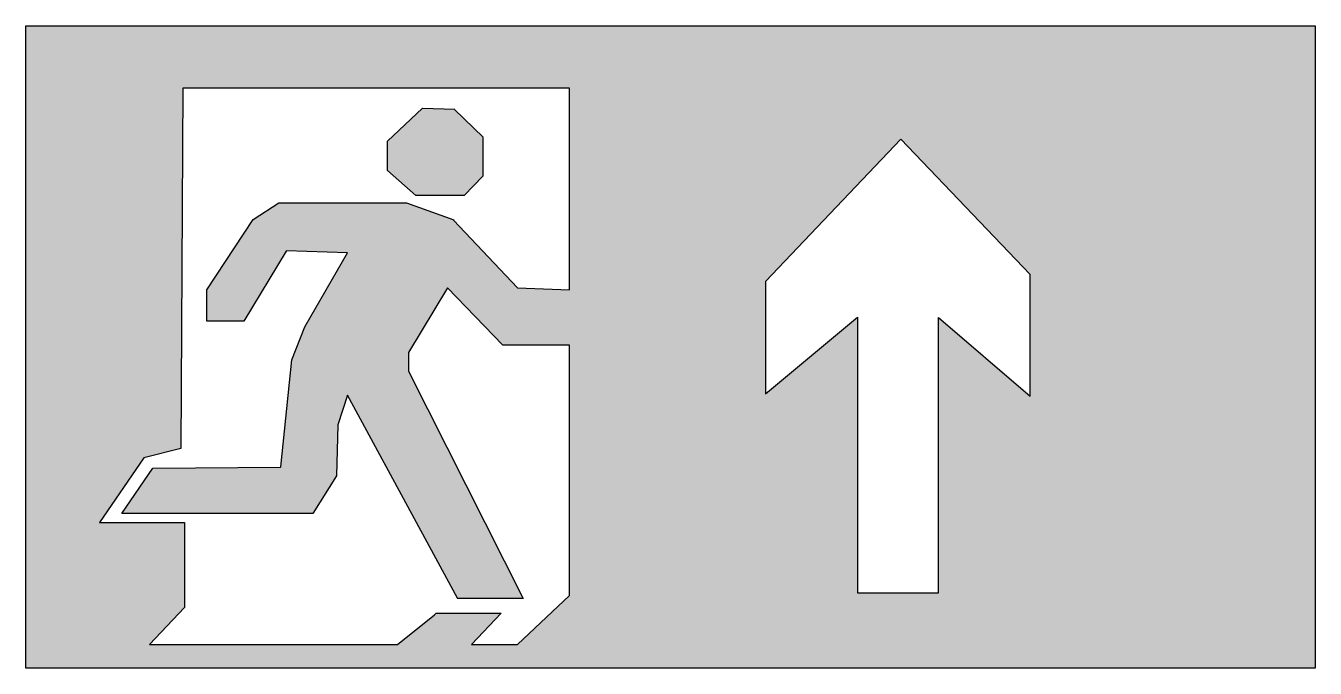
# Model space of a CAD drawing. Header units: millimetres. Extents: x 103.15 to 103.854, y 126.621 to 126.972.
import ezdxf

# ---------------------------------------------------------------- set-up
doc = ezdxf.new("R2010")
doc.units = ezdxf.units.MM
doc.layers.add('PLACA DE ORIENTACAO', color=96, linetype='Continuous')

msp = doc.modelspace()

# ---------------------------------------------------------------- hatches: boundary and pattern name
h = msp.add_hatch(color=96)
h.dxf.hatch_style = 1
h.paths.add_polyline_path([(103.14993, 126.97169), (103.14993, 126.62104), (103.85364, 126.62104), (103.85364, 126.97169)])
h.paths.add_polyline_path([(103.62753, 126.90982), (103.69813, 126.83585), (103.69813, 126.76958), (103.6481, 126.81241), (103.6481, 126.6622), (103.60385, 126.6622), (103.60385, 126.8127), (103.55368, 126.77086), (103.55368, 126.83209)], flags=16)
h.paths.add_polyline_path([(103.44665, 126.82763), (103.41837, 126.82864), (103.38303, 126.86596), (103.35778, 126.87504), (103.28809, 126.87504), (103.27395, 126.86596), (103.2487, 126.82763), (103.2487, 126.81049), (103.2689, 126.81049), (103.29213, 126.84882), (103.32546, 126.84781), (103.30223, 126.80746), (103.29516, 126.7893), (103.2891, 126.7308), (103.21934, 126.73017), (103.20233, 126.70543), (103.30658, 126.70543), (103.31952, 126.72611), (103.32026, 126.7538), (103.32544, 126.77004), (103.3857, 126.65918), (103.4214, 126.65918), (103.35879, 126.78325), (103.35879, 126.79334), (103.38, 126.82864), (103.41029, 126.79737), (103.44665, 126.79737), (103.44665, 126.6608), (103.41825, 126.63396), (103.39313, 126.63396), (103.40928, 126.65111), (103.37394, 126.65111), (103.37293, 126.65016), (103.35277, 126.63396), (103.21739, 126.63396), (103.23658, 126.65414), (103.23658, 126.70054), (103.19013, 126.70054), (103.21436, 126.73584), (103.23456, 126.74089), (103.23557, 126.93758), (103.44665, 126.93758)], flags=16)
h.paths.add_polyline_path([(103.39949, 126.91088), (103.39932, 126.91071), (103.39932, 126.88956), (103.38915, 126.87902), (103.36278, 126.87902), (103.36287, 126.8791), (103.34732, 126.89269), (103.34732, 126.9087), (103.36648, 126.92666), (103.38416, 126.92626), (103.38393, 126.92603)], flags=0)
h = msp.add_hatch(color=96)
h.dxf.hatch_style = 1
h.paths.add_polyline_path([(103.38368, 126.92627), (103.36648, 126.92666), (103.34732, 126.9087), (103.34732, 126.89269), (103.36296, 126.87902), (103.38915, 126.87902), (103.39932, 126.88956), (103.39932, 126.91104)])

# ---------------------------------------------------------------- linework, layer by layer
msp.add_lwpolyline([(103.14993, 126.97169), (103.85364, 126.97169), (103.85364, 126.62104), (103.14993, 126.62104)], close=True)
at = {"layer": 'PLACA DE ORIENTACAO', "lineweight": 25}
for p, q in [((103.62753, 126.90982), (103.55368, 126.83209)), ((103.69813, 126.83585), (103.62753, 126.90982)), ((103.69813, 126.76958), (103.69813, 126.83585)), ((103.55368, 126.83209), (103.55368, 126.77086)), ((103.55368, 126.77086), (103.60385, 126.8127)), ((103.60385, 126.8127), (103.60385, 126.6622)), ((103.6481, 126.6622), (103.6481, 126.81241)), ((103.6481, 126.81241), (103.69813, 126.76958)), ((103.60385, 126.6622), (103.6481, 126.6622))]:
    msp.add_line(p, q, dxfattribs=at)
for points in [[(103.44665, 126.93758), (103.23557, 126.93758), (103.23456, 126.74089), (103.21436, 126.73584), (103.19013, 126.70054), (103.23658, 126.70054), (103.23658, 126.65414), (103.21739, 126.63396), (103.35277, 126.63396), (103.37293, 126.65016), (103.37394, 126.65111), (103.40928, 126.65111), (103.39313, 126.63396), (103.41825, 126.63396), (103.44665, 126.6608), (103.44665, 126.79737), (103.41029, 126.79737), (103.38, 126.82864), (103.35879, 126.79334), (103.35879, 126.78325), (103.4214, 126.65918), (103.38541, 126.65918), (103.3856, 126.65936), (103.32544, 126.77004), (103.32026, 126.7538), (103.31952, 126.72611), (103.30658, 126.70543), (103.20233, 126.70543), (103.21934, 126.73017), (103.28892, 126.7308), (103.28912, 126.731), (103.29516, 126.7893), (103.30223, 126.80746), (103.32546, 126.84781), (103.29217, 126.84882), (103.29207, 126.84872), (103.2689, 126.81049), (103.2487, 126.81049), (103.2487, 126.82763), (103.27395, 126.86596), (103.28809, 126.87504), (103.35778, 126.87504), (103.3835, 126.86579), (103.38334, 126.86563), (103.41837, 126.82864), (103.44665, 126.82763)], [(103.34732, 126.9087), (103.36648, 126.92666), (103.38416, 126.92626), (103.38393, 126.92603), (103.39949, 126.91088), (103.39932, 126.91071), (103.39932, 126.88956), (103.38915, 126.87902), (103.36278, 126.87902), (103.36287, 126.8791), (103.34732, 126.89269)]]:
    msp.add_lwpolyline(points, close=True, dxfattribs=at)

doc.saveas('drawing.dxf')
